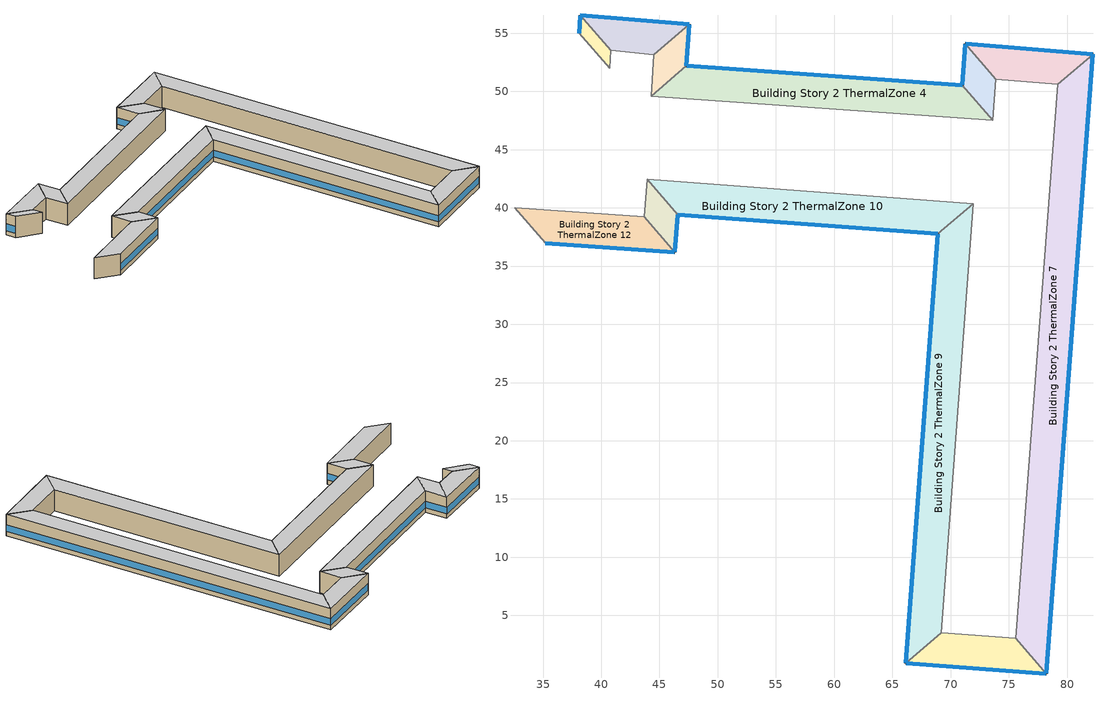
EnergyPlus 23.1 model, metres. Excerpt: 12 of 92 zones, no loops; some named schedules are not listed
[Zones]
Building Story 2 ThermalZone 1
 floor adiabatic (Typical Interior Floor): 38.1,54.97 38.18,56.53 40.81,53.51 40.75,51.97 z3.6
 wall outside (Typical Insulated Steel Framed Exterior Wall R-20.41): 38.18,56.53 38.1,54.97 z3.6:7.2
 wall adiabatic (Typical Interior Wall): 38.1,54.97 40.75,51.97 40.81,53.51 38.18,56.53 z3.6:7.2
 window (U 0.48 SHGC 0.40 Dbl Ref-D Clr 6mm/13mm): 38.18,56.5 38.1,55 z4.36:5.48
 ceiling adiabatic (Typical Interior Ceiling): 40.75,51.97 40.81,53.51 38.18,56.53 38.1,54.97 z7.2
Building Story 2 ThermalZone 10
 floor adiabatic (Typical Interior Floor): 68.92,37.76 46.56,39.43 43.95,42.46 71.95,40.37 z3.6
 wall outside (Typical Insulated Steel Framed Exterior Wall R-20.41): 46.56,39.43 68.92,37.76 z3.6:7.2
 wall adiabatic (Typical Interior Wall): 68.92,37.76 71.95,40.37 43.95,42.46 46.56,39.43 z3.6:7.2
 window (U 0.48 SHGC 0.40 Dbl Ref-D Clr 6mm/13mm): 46.58,39.42 68.89,37.76 z4.36:5.44
 ceiling adiabatic (Typical Interior Ceiling): 71.95,40.37 43.95,42.46 46.56,39.43 68.92,37.76 z7.2
Building Story 2 ThermalZone 11
 floor adiabatic (Typical Interior Floor): 46.56,39.43 46.31,36.21 43.69,39.23 43.95,42.46 z3.6
 wall outside (Typical Insulated Steel Framed Exterior Wall R-20.41): 46.31,36.21 46.56,39.43 z3.6:7.2
 wall adiabatic (Typical Interior Wall): 46.56,39.43 43.95,42.46 43.69,39.23 46.31,36.21 z3.6:7.2
 window (U 0.48 SHGC 0.40 Dbl Ref-D Clr 6mm/13mm): 46.31,36.23 46.56,39.4 z4.36:5.46
 ceiling adiabatic (Typical Interior Ceiling): 43.95,42.46 43.69,39.23 46.31,36.21 46.56,39.43 z7.2
Building Story 2 ThermalZone 12
 floor adiabatic (Typical Interior Floor): 46.31,36.21 35.17,36.98 32.55,40 43.69,39.23 z3.6
 wall outside (Typical Insulated Steel Framed Exterior Wall R-20.41): 35.17,36.98 46.31,36.21 z3.6:7.2
 wall adiabatic (Typical Interior Wall): 46.31,36.21 43.69,39.23 32.55,40 35.17,36.98 z3.6:7.2
 window (U 0.48 SHGC 0.40 Dbl Ref-D Clr 6mm/13mm): 35.2,36.98 46.28,36.21 z4.36:5.45
 ceiling adiabatic (Typical Interior Ceiling): 43.69,39.23 32.55,40 35.17,36.98 46.31,36.21 z7.2
Building Story 2 ThermalZone 2
 floor adiabatic (Typical Interior Floor): 38.18,56.53 47.56,55.75 44.53,53.15 40.81,53.51 z3.6
 wall outside (Typical Insulated Steel Framed Exterior Wall R-20.41): 47.56,55.75 38.18,56.53 z3.6:7.2
 wall adiabatic (Typical Interior Wall): 38.18,56.53 40.81,53.51 44.53,53.15 47.56,55.75 z3.6:7.2
 window (U 0.48 SHGC 0.40 Dbl Ref-D Clr 6mm/13mm): 47.54,55.75 38.21,56.53 z4.36:5.45
 ceiling adiabatic (Typical Interior Ceiling): 40.81,53.51 44.53,53.15 47.56,55.75 38.18,56.53 z7.2
Building Story 2 ThermalZone 3
 floor adiabatic (Typical Interior Floor): 47.56,55.75 47.31,52.2 44.29,49.58 44.53,53.15 z3.6
 wall outside (Typical Insulated Steel Framed Exterior Wall R-20.41): 47.31,52.2 47.56,55.75 z3.6:7.2
 wall adiabatic (Typical Interior Wall): 47.56,55.75 44.53,53.15 44.29,49.58 47.31,52.2 z3.6:7.2
 window (U 0.48 SHGC 0.40 Dbl Ref-D Clr 6mm/13mm): 47.31,52.22 47.56,55.73 z4.36:5.46
 ceiling adiabatic (Typical Interior Ceiling): 44.53,53.15 44.29,49.58 47.31,52.2 47.56,55.75 z7.2
Building Story 2 ThermalZone 4
 floor adiabatic (Typical Interior Floor): 47.31,52.2 71.01,50.53 73.63,47.51 44.29,49.58 z3.6
 wall outside (Typical Insulated Steel Framed Exterior Wall R-20.41): 71.01,50.53 47.31,52.2 z3.6:7.2
 wall adiabatic (Typical Interior Wall): 47.31,52.2 44.29,49.58 73.63,47.51 71.01,50.53 z3.6:7.2
 window (U 0.48 SHGC 0.40 Dbl Ref-D Clr 6mm/13mm): 70.98,50.53 47.34,52.2 z4.36:5.44
 ceiling adiabatic (Typical Interior Ceiling): 44.29,49.58 73.63,47.51 71.01,50.53 47.31,52.2 z7.2
Building Story 2 ThermalZone 5
 floor adiabatic (Typical Interior Floor): 71.01,50.53 71.26,54.09 73.87,51.05 73.63,47.51 z3.6
 wall outside (Typical Insulated Steel Framed Exterior Wall R-20.41): 71.26,54.09 71.01,50.53 z3.6:7.2
 wall adiabatic (Typical Interior Wall): 71.01,50.53 73.63,47.51 73.87,51.05 71.26,54.09 z3.6:7.2
 window (U 0.48 SHGC 0.40 Dbl Ref-D Clr 6mm/13mm): 71.26,54.06 71.01,50.56 z4.36:5.46
 ceiling adiabatic (Typical Interior Ceiling): 73.63,47.51 73.87,51.05 71.26,54.09 71.01,50.53 z7.2
Building Story 2 ThermalZone 6
 floor adiabatic (Typical Interior Floor): 71.26,54.09 82.23,53.2 79.19,50.6 73.87,51.05 z3.6
 wall outside (Typical Insulated Steel Framed Exterior Wall R-20.41): 82.23,53.2 71.26,54.09 z3.6:7.2
 wall adiabatic (Typical Interior Wall): 71.26,54.09 73.87,51.05 79.19,50.6 82.23,53.2 z3.6:7.2
 window (U 0.48 SHGC 0.40 Dbl Ref-D Clr 6mm/13mm): 82.2,53.2 71.29,54.08 z4.36:5.45
 ceiling adiabatic (Typical Interior Ceiling): 73.87,51.05 79.19,50.6 82.23,53.2 71.26,54.09 z7.2
Building Story 2 ThermalZone 7
 floor adiabatic (Typical Interior Floor): 82.23,53.2 78.21,0 75.6,3.03 79.19,50.6 z3.6
 wall outside (Typical Insulated Steel Framed Exterior Wall R-20.41): 78.21,0 82.23,53.2 z3.6:7.2
 wall adiabatic (Typical Interior Wall): 82.23,53.2 79.19,50.6 75.6,3.03 78.21,0 z3.6:7.2
 window (U 0.48 SHGC 0.40 Dbl Ref-D Clr 6mm/13mm): 78.21,0.03 82.23,53.17 z4.36:5.44
 ceiling adiabatic (Typical Interior Ceiling): 79.19,50.6 75.6,3.03 78.21,0 82.23,53.2 z7.2
Building Story 2 ThermalZone 8
 floor adiabatic (Typical Interior Floor): 78.21,0 66.15,0.89 69.18,3.5 75.6,3.03 z3.6
 wall outside (Typical Insulated Steel Framed Exterior Wall R-20.41): 66.15,0.89 78.21,0 z3.6:7.2
 wall adiabatic (Typical Interior Wall): 78.21,0 75.6,3.03 69.18,3.5 66.15,0.89 z3.6:7.2
 window (U 0.48 SHGC 0.40 Dbl Ref-D Clr 6mm/13mm): 66.18,0.89 78.19,0 z4.36:5.45
 ceiling adiabatic (Typical Interior Ceiling): 75.6,3.03 69.18,3.5 66.15,0.89 78.21,0 z7.2
Building Story 2 ThermalZone 9
 floor adiabatic (Typical Interior Floor): 66.15,0.89 68.92,37.76 71.95,40.37 69.18,3.5 z3.6
 wall outside (Typical Insulated Steel Framed Exterior Wall R-20.41): 68.92,37.76 66.15,0.89 z3.6:7.2
 wall adiabatic (Typical Interior Wall): 66.15,0.89 69.18,3.5 71.95,40.37 68.92,37.76 z3.6:7.2
 window (U 0.48 SHGC 0.40 Dbl Ref-D Clr 6mm/13mm): 68.91,37.74 66.15,0.91 z4.36:5.44
 ceiling adiabatic (Typical Interior Ceiling): 69.18,3.5 71.95,40.37 68.92,37.76 66.15,0.89 z7.2
[Building]
bld_15: Terrain=City
[Site:Location]
Laramie General Brees Field_WY_USA: Latitude {deg}=41.3115; Longitude {deg}=-105.582; Time Zone {hr}=-7; Elevation {m}=2215
[Site:GroundTemperature:FCfactorMethod]
8.6, 2.8, -4.1, -8.8, -2.2, 0.3, 6.7, 10.1, 16.5, 20.6, 19.2, 14.7
[Site:WaterMainsTemperature]
Calculation Method=Correlation; Annual Average Outdoor Air Temperature {C}=8.96667; Maximum Difference In Monthly Average Outdoor Air Temperatures {deltaC}=26.2
[SizingPeriod:DesignDay] Day of Month=21; Dry-Bulb Temperature Range Modifier Type=DefaultMultipliers; Humidity Condition Type=Wetbulb; Barometric Pressure {Pa}=98769; Rain Indicator=No; Snow Indicator=No; Daylight Saving Time Indicator=No; Begin Environment Reset Mode=FullResetAtBeginEnvironment
Name | Month | Day Type | Maximum Dry-Bulb Temperature {C} | Daily Dry-Bulb Temperature Range {deltaC} | Wetbulb or DewPoint at Maximum Dry-Bulb {C} | Wind Speed {m/s} | Wind Direction {deg} | Solar Model Indicator | ASHRAE Clear Sky Optical Depth for Beam Irradiance (taub) | ASHRAE Clear Sky Optical Depth for Diffuse Irradiance (taud) | Sky Clearness
Buffalo Niagara Intl Ap Ann Clg .4% Condns DB=>MWB 1 | 7 | SummerDesignDay | 30.3 | 9.3 | 21.8 | 5.7 | 240 | ASHRAETau | 0.462 | 2.001
Buffalo Niagara Intl Ap Ann Clg .4% Condns WB=>MDB 1 | 7 | SummerDesignDay | 27.8 | 9.3 | 23.8 | 5.7 | 240 | ASHRAETau | 0.462 | 2.001
Buffalo Niagara Intl Ap Ann Htg 99.6% Condns DB 1 | 1 | WinterDesignDay | -16.3 | 0 | -16.3 | 5.1 | 270 | ASHRAEClearSky |  |  | 0
[Material] Thermal Absorptance=0.9; Solar Absorptance=0.7
Name | Roughness | Thickness {m} | Conductivity {W/m-K} | Density {kg/m3} | Specific Heat {J/kg-K} | Visible Absorptance
100mm Normalweight concrete floor | MediumRough | 0.1016 | 2.31045 | 2322 | 832.557 | 0.7
25mm Stucco | Smooth | 0.0254 | 0.72 | 1856 | 840 | 0.7
5/8 in. Gypsum Board | MediumSmooth | 0.0159 | 0.16 | 800 | 1090 | 0.7
G01 13mm gypsum board | Smooth | 0.0127 | 0.160031 | 800.001 | 1090.73 | 0.5
Std Wood 6inch 1; Std Wood 6inch 2 | MediumSmooth | 0.15 | 0.12 | 540 | 1210 | 0.7
[Material:NoMass] Roughness=Smooth; Thermal Absorptance=0.9; Solar Absorptance=0.7
Name | Thermal Resistance {m2-K/W} | Visible Absorptance
CP02 CARPET PAD | 0.21648 | 0.8
Typical Insulation R-18.23 | 3.21036 | 0.7
[WindowMaterial:Gas]
AIR 13MM: Gas Type=Air; Thickness {m}=0.0127
[WindowMaterial:Glazing] Optical Data Type=SpectralAverage; Thickness {m}=0.006; Infrared Transmittance at Normal Incidence=0; Front Side Infrared Hemispherical Emissivity=0.84; Conductivity {W/m-K}=0.9; Dirt Correction Factor for Solar and Visible Transmittance=1; Solar Diffusing=No
Name | Solar Transmittance at Normal Incidence | Front Side Solar Reflectance at Normal Incidence | Back Side Solar Reflectance at Normal Incidence | Visible Transmittance at Normal Incidence | Front Side Visible Reflectance at Normal Incidence | Back Side Visible Reflectance at Normal Incidence | Back Side Infrared Hemispherical Emissivity
CLEAR 6MM | 0.775 | 0.071 | 0.071 | 0.881 | 0.08 | 0.08 | 0.84
REF D CLEAR 6MM | 0.429 | 0.308 | 0.379 | 0.334 | 0.453 | 0.505 | 0.82
[Construction]
InteriorFurnishings 1: Std Wood 6inch 1
InteriorFurnishings 2: Std Wood 6inch 2
Typical Insulated Steel Framed Exterior Wall R-20.41: 25mm Stucco, 5/8 in. Gypsum Board, Typical Insulation R-18.23, 5/8 in. Gypsum Board
Typical Interior Ceiling: CP02 CARPET PAD, 100mm Normalweight concrete floor
Typical Interior Floor: 100mm Normalweight concrete floor, CP02 CARPET PAD
Typical Interior Wall: G01 13mm gypsum board, G01 13mm gypsum board
U 0.48 SHGC 0.40 Dbl Ref-D Clr 6mm/13mm: REF D CLEAR 6MM, AIR 13MM, CLEAR 6MM
[Zone] Multiplier=1; Part of Total Floor Area=Yes
Building Story 2 ThermalZone 1; Building Story 2 ThermalZone 10; Building Story 2 ThermalZone 11; Building Story 2 ThermalZone 12; Building Story 2 ThermalZone 2; Building Story 2 ThermalZone 3; Building Story 2 ThermalZone 4; Building Story 2 ThermalZone 5; Building Story 2 ThermalZone 6; Building Story 2 ThermalZone 7; Building Story 2 ThermalZone 8; Building Story 2 ThermalZone 9
[Space] Space Type=Story Mid Blended Space Type
Name | Zone
Building Story 2 Space 1 | Building Story 2 ThermalZone 1
Building Story 2 Space 10 | Building Story 2 ThermalZone 10
Building Story 2 Space 11 | Building Story 2 ThermalZone 11
Building Story 2 Space 12 | Building Story 2 ThermalZone 12
Building Story 2 Space 2 | Building Story 2 ThermalZone 2
Building Story 2 Space 3 | Building Story 2 ThermalZone 3
Building Story 2 Space 4 | Building Story 2 ThermalZone 4
Building Story 2 Space 5 | Building Story 2 ThermalZone 5
Building Story 2 Space 6 | Building Story 2 ThermalZone 6
Building Story 2 Space 7 | Building Story 2 ThermalZone 7
Building Story 2 Space 8 | Building Story 2 ThermalZone 8
Building Story 2 Space 9 | Building Story 2 ThermalZone 9
[SpaceList]
Story Mid Blended Space Type: Building Story 2 Space, Building Story 2 Space 13, Building Story 2 Space 4, Building Story 2 Space 16, Building Story 2 Space 20, Building Story 2 Space 22, Building Story 2 Space 3, Building Story 2 Space 11, Building Story 2 Space 10, Building Story 2 Space 8, Building Story 2 Space 1, Building Story 2 Space 2, Building Story 2 Space 5, Building Story 2 Space 6, Building Story 2 Space 7, Building Story 2 Space 9, Building Story 2 Space 21, Building Story 2 Space 12, Building Story 2 Space 14, Building Story 2 Space 15, Building Story 2 Space 17, Building Story 2 Space 18, Building Story 2 Space 19
[InternalMass]
Name | Construction | Zone or ZoneList | Space or SpaceList | Surface Area {m2}
Building Story 2 Space 4 SecondarySchool Classroom A  - Story Mid Mass; Building Story 2 Space 4 SecondarySchool Classroom C  - Story Mid Mass | InteriorFurnishings 1 | Building Story 2 ThermalZone 4 | Building Story 2 Space 4 | 32.0652
Building Story 2 Space 3 SecondarySchool Classroom A  - Story Mid Mass; Building Story 2 Space 3 SecondarySchool Classroom C  - Story Mid Mass | InteriorFurnishings 1 | Building Story 2 ThermalZone 3 | Building Story 2 Space 3 | 4.33123
Building Story 2 Space 11 SecondarySchool Classroom A  - Story Mid Mass; Building Story 2 Space 11 SecondarySchool Classroom C  - Story Mid Mass | InteriorFurnishings 1 | Building Story 2 ThermalZone 11 | Building Story 2 Space 11 | 3.9158
Building Story 2 Space 10 SecondarySchool Classroom A  - Story Mid Mass; Building Story 2 Space 10 SecondarySchool Classroom C  - Story Mid Mass | InteriorFurnishings 1 | Building Story 2 ThermalZone 10 | Building Story 2 Space 10 | 30.474
Building Story 2 Space 8 SecondarySchool Classroom A  - Story Mid Mass; Building Story 2 Space 8 SecondarySchool Classroom C  - Story Mid Mass | InteriorFurnishings 1 | Building Story 2 ThermalZone 8 | Building Story 2 Space 8 | 11.1743
Building Story 2 Space 1 SecondarySchool Classroom A  - Story Mid Mass; Building Story 2 Space 1 SecondarySchool Classroom C  - Story Mid Mass | InteriorFurnishings 1 | Building Story 2 ThermalZone 1 | Building Story 2 Space 1 | 1.83754
Building Story 2 Space 2 SecondarySchool Classroom A  - Story Mid Mass; Building Story 2 Space 2 SecondarySchool Classroom C  - Story Mid Mass | InteriorFurnishings 1 | Building Story 2 ThermalZone 2 | Building Story 2 Space 2 | 7.89117
Building Story 2 Space 5 SecondarySchool Classroom A  - Story Mid Mass; Building Story 2 Space 5 SecondarySchool Classroom C  - Story Mid Mass | InteriorFurnishings 1 | Building Story 2 ThermalZone 5 | Building Story 2 Space 5 | 4.26852
Building Story 2 Space 6 SecondarySchool Classroom A  - Story Mid Mass; Building Story 2 Space 6 SecondarySchool Classroom C  - Story Mid Mass | InteriorFurnishings 1 | Building Story 2 ThermalZone 6 | Building Story 2 Space 6 | 9.84668
Building Story 2 Space 7 SecondarySchool Classroom A  - Story Mid Mass; Building Story 2 Space 7 SecondarySchool Classroom C  - Story Mid Mass | InteriorFurnishings 1 | Building Story 2 ThermalZone 7 | Building Story 2 Space 7 | 61.0531
Building Story 2 Space 9 SecondarySchool Classroom A  - Story Mid Mass; Building Story 2 Space 9 SecondarySchool Classroom C  - Story Mid Mass | InteriorFurnishings 1 | Building Story 2 ThermalZone 9 | Building Story 2 Space 9 | 44.5779
Building Story 2 Space 12 SecondarySchool Classroom A  - Story Mid Mass; Building Story 2 Space 12 SecondarySchool Classroom C  - Story Mid Mass | InteriorFurnishings 1 | Building Story 2 ThermalZone 12 | Building Story 2 Space 12 | 13.5104
Building Story 2 Space 4 SecondarySchool Classroom A end_a - Story Mid Mass; Building Story 2 Space 4 SecondarySchool Classroom C end_a - Story Mid Mass | InteriorFurnishings 1 | Building Story 2 ThermalZone 4 | Building Story 2 Space 4 | 3.31738
Building Story 2 Space 3 SecondarySchool Classroom A end_a - Story Mid Mass; Building Story 2 Space 3 SecondarySchool Classroom C end_a - Story Mid Mass | InteriorFurnishings 1 | Building Story 2 ThermalZone 3 | Building Story 2 Space 3 | 0.448097
Building Story 2 Space 11 SecondarySchool Classroom A end_a - Story Mid Mass; Building Story 2 Space 11 SecondarySchool Classroom C end_a - Story Mid Mass | InteriorFurnishings 1 | Building Story 2 ThermalZone 11 | Building Story 2 Space 11 | 0.405118
Building Story 2 Space 10 SecondarySchool Classroom A end_a - Story Mid Mass; Building Story 2 Space 10 SecondarySchool Classroom C end_a - Story Mid Mass | InteriorFurnishings 1 | Building Story 2 ThermalZone 10 | Building Story 2 Space 10 | 3.15275
Building Story 2 Space 8 SecondarySchool Classroom A end_a - Story Mid Mass; Building Story 2 Space 8 SecondarySchool Classroom C end_a - Story Mid Mass | InteriorFurnishings 1 | Building Story 2 ThermalZone 8 | Building Story 2 Space 8 | 1.15606
Building Story 2 Space 1 SecondarySchool Classroom A end_a - Story Mid Mass; Building Story 2 Space 1 SecondarySchool Classroom C end_a - Story Mid Mass | InteriorFurnishings 1 | Building Story 2 ThermalZone 1 | Building Story 2 Space 1 | 0.190107
Building Story 2 Space 2 SecondarySchool Classroom A end_a - Story Mid Mass; Building Story 2 Space 2 SecondarySchool Classroom C end_a - Story Mid Mass | InteriorFurnishings 1 | Building Story 2 ThermalZone 2 | Building Story 2 Space 2 | 0.816398
Building Story 2 Space 5 SecondarySchool Classroom A end_a - Story Mid Mass; Building Story 2 Space 5 SecondarySchool Classroom C end_a - Story Mid Mass | InteriorFurnishings 1 | Building Story 2 ThermalZone 5 | Building Story 2 Space 5 | 0.44161
Building Story 2 Space 6 SecondarySchool Classroom A end_a - Story Mid Mass; Building Story 2 Space 6 SecondarySchool Classroom C end_a - Story Mid Mass | InteriorFurnishings 1 | Building Story 2 ThermalZone 6 | Building Story 2 Space 6 | 1.01871
Building Story 2 Space 7 SecondarySchool Classroom A end_a - Story Mid Mass; Building Story 2 Space 7 SecondarySchool Classroom C end_a - Story Mid Mass | InteriorFurnishings 1 | Building Story 2 ThermalZone 7 | Building Story 2 Space 7 | 6.31638
Building Story 2 Space 9 SecondarySchool Classroom A end_a - Story Mid Mass; Building Story 2 Space 9 SecondarySchool Classroom C end_a - Story Mid Mass | InteriorFurnishings 1 | Building Story 2 ThermalZone 9 | Building Story 2 Space 9 | 4.61191
Building Story 2 Space 12 SecondarySchool Classroom A end_a - Story Mid Mass; Building Story 2 Space 12 SecondarySchool Classroom C end_a - Story Mid Mass | InteriorFurnishings 1 | Building Story 2 ThermalZone 12 | Building Story 2 Space 12 | 1.39774
Building Story 2 Space 4 SecondarySchool Corridor B  - Story Mid Mass | InteriorFurnishings 1 | Building Story 2 ThermalZone 4 | Building Story 2 Space 4 | 45.2139
Building Story 2 Space 3 SecondarySchool Corridor B  - Story Mid Mass | InteriorFurnishings 1 | Building Story 2 ThermalZone 3 | Building Story 2 Space 3 | 6.10731
Building Story 2 Space 11 SecondarySchool Corridor B  - Story Mid Mass | InteriorFurnishings 1 | Building Story 2 ThermalZone 11 | Building Story 2 Space 11 | 5.52153
Building Story 2 Space 10 SecondarySchool Corridor B  - Story Mid Mass | InteriorFurnishings 1 | Building Story 2 ThermalZone 10 | Building Story 2 Space 10 | 42.9702
Building Story 2 Space 8 SecondarySchool Corridor B  - Story Mid Mass | InteriorFurnishings 1 | Building Story 2 ThermalZone 8 | Building Story 2 Space 8 | 15.7564
Building Story 2 Space 1 SecondarySchool Corridor B  - Story Mid Mass | InteriorFurnishings 1 | Building Story 2 ThermalZone 1 | Building Story 2 Space 1 | 2.59105
Building Story 2 Space 2 SecondarySchool Corridor B  - Story Mid Mass | InteriorFurnishings 1 | Building Story 2 ThermalZone 2 | Building Story 2 Space 2 | 11.127
Building Story 2 Space 5 SecondarySchool Corridor B  - Story Mid Mass | InteriorFurnishings 1 | Building Story 2 ThermalZone 5 | Building Story 2 Space 5 | 6.01888
Building Story 2 Space 6 SecondarySchool Corridor B  - Story Mid Mass | InteriorFurnishings 1 | Building Story 2 ThermalZone 6 | Building Story 2 Space 6 | 13.8844
Building Story 2 Space 7 SecondarySchool Corridor B  - Story Mid Mass | InteriorFurnishings 1 | Building Story 2 ThermalZone 7 | Building Story 2 Space 7 | 86.0887
Building Story 2 Space 9 SecondarySchool Corridor B  - Story Mid Mass | InteriorFurnishings 1 | Building Story 2 ThermalZone 9 | Building Story 2 Space 9 | 62.8576
Building Story 2 Space 12 SecondarySchool Corridor B  - Story Mid Mass | InteriorFurnishings 1 | Building Story 2 ThermalZone 12 | Building Story 2 Space 12 | 19.0505
Building Story 2 Space 4 SecondarySchool Corridor B end_a - Story Mid Mass | InteriorFurnishings 1 | Building Story 2 ThermalZone 4 | Building Story 2 Space 4 | 4.67771
Building Story 2 Space 3 SecondarySchool Corridor B end_a - Story Mid Mass | InteriorFurnishings 1 | Building Story 2 ThermalZone 3 | Building Story 2 Space 3 | 0.631845
Building Story 2 Space 11 SecondarySchool Corridor B end_a - Story Mid Mass | InteriorFurnishings 1 | Building Story 2 ThermalZone 11 | Building Story 2 Space 11 | 0.571242
Building Story 2 Space 10 SecondarySchool Corridor B end_a - Story Mid Mass | InteriorFurnishings 1 | Building Story 2 ThermalZone 10 | Building Story 2 Space 10 | 4.44558
Building Story 2 Space 8 SecondarySchool Corridor B end_a - Story Mid Mass | InteriorFurnishings 1 | Building Story 2 ThermalZone 8 | Building Story 2 Space 8 | 1.63012
Building Story 2 Space 1 SecondarySchool Corridor B end_a - Story Mid Mass | InteriorFurnishings 1 | Building Story 2 ThermalZone 1 | Building Story 2 Space 1 | 0.268063
Building Story 2 Space 2 SecondarySchool Corridor B end_a - Story Mid Mass | InteriorFurnishings 1 | Building Story 2 ThermalZone 2 | Building Story 2 Space 2 | 1.15117
Building Story 2 Space 5 SecondarySchool Corridor B end_a - Story Mid Mass | InteriorFurnishings 1 | Building Story 2 ThermalZone 5 | Building Story 2 Space 5 | 0.622697
Building Story 2 Space 6 SecondarySchool Corridor B end_a - Story Mid Mass | InteriorFurnishings 1 | Building Story 2 ThermalZone 6 | Building Story 2 Space 6 | 1.43645
Building Story 2 Space 7 SecondarySchool Corridor B end_a - Story Mid Mass | InteriorFurnishings 1 | Building Story 2 ThermalZone 7 | Building Story 2 Space 7 | 8.9065
Building Story 2 Space 9 SecondarySchool Corridor B end_a - Story Mid Mass | InteriorFurnishings 1 | Building Story 2 ThermalZone 9 | Building Story 2 Space 9 | 6.50308
Building Story 2 Space 12 SecondarySchool Corridor B end_a - Story Mid Mass | InteriorFurnishings 1 | Building Story 2 ThermalZone 12 | Building Story 2 Space 12 | 1.97091
Building Story 2 Space 4 SecondarySchool Gym A  - Story Mid Mass; Building Story 2 Space 4 SecondarySchool Gym C  - Story Mid Mass | InteriorFurnishings 1 | Building Story 2 ThermalZone 4 | Building Story 2 Space 4 | 2.07793
Building Story 2 Space 3 SecondarySchool Gym A  - Story Mid Mass; Building Story 2 Space 3 SecondarySchool Gym C  - Story Mid Mass | InteriorFurnishings 1 | Building Story 2 ThermalZone 3 | Building Story 2 Space 3 | 0.280678
Building Story 2 Space 11 SecondarySchool Gym A  - Story Mid Mass; Building Story 2 Space 11 SecondarySchool Gym C  - Story Mid Mass | InteriorFurnishings 1 | Building Story 2 ThermalZone 11 | Building Story 2 Space 11 | 0.253757
Building Story 2 Space 10 SecondarySchool Gym A  - Story Mid Mass; Building Story 2 Space 10 SecondarySchool Gym C  - Story Mid Mass | InteriorFurnishings 1 | Building Story 2 ThermalZone 10 | Building Story 2 Space 10 | 1.97481
Building Story 2 Space 8 SecondarySchool Gym A  - Story Mid Mass; Building Story 2 Space 8 SecondarySchool Gym C  - Story Mid Mass | InteriorFurnishings 1 | Building Story 2 ThermalZone 8 | Building Story 2 Space 8 | 0.724129
Building Story 2 Space 1 SecondarySchool Gym A  - Story Mid Mass; Building Story 2 Space 1 SecondarySchool Gym C  - Story Mid Mass | InteriorFurnishings 1 | Building Story 2 ThermalZone 1 | Building Story 2 Space 1 | 0.119079
Building Story 2 Space 2 SecondarySchool Gym A  - Story Mid Mass; Building Story 2 Space 2 SecondarySchool Gym C  - Story Mid Mass | InteriorFurnishings 1 | Building Story 2 ThermalZone 2 | Building Story 2 Space 2 | 0.511373
Building Story 2 Space 5 SecondarySchool Gym A  - Story Mid Mass; Building Story 2 Space 5 SecondarySchool Gym C  - Story Mid Mass | InteriorFurnishings 1 | Building Story 2 ThermalZone 5 | Building Story 2 Space 5 | 0.276614
Building Story 2 Space 6 SecondarySchool Gym A  - Story Mid Mass; Building Story 2 Space 6 SecondarySchool Gym C  - Story Mid Mass | InteriorFurnishings 1 | Building Story 2 ThermalZone 6 | Building Story 2 Space 6 | 0.638097
Building Story 2 Space 7 SecondarySchool Gym A  - Story Mid Mass; Building Story 2 Space 7 SecondarySchool Gym C  - Story Mid Mass | InteriorFurnishings 1 | Building Story 2 ThermalZone 7 | Building Story 2 Space 7 | 3.95644
Building Story 2 Space 9 SecondarySchool Gym A  - Story Mid Mass; Building Story 2 Space 9 SecondarySchool Gym C  - Story Mid Mass | InteriorFurnishings 1 | Building Story 2 ThermalZone 9 | Building Story 2 Space 9 | 2.88879
Building Story 2 Space 12 SecondarySchool Gym A  - Story Mid Mass; Building Story 2 Space 12 SecondarySchool Gym C  - Story Mid Mass | InteriorFurnishings 1 | Building Story 2 ThermalZone 12 | Building Story 2 Space 12 | 0.875515
Building Story 2 Space 4 SecondarySchool Gym A end_b - Story Mid Mass; Building Story 2 Space 4 SecondarySchool Gym C end_b - Story Mid Mass | InteriorFurnishings 1 | Building Story 2 ThermalZone 4 | Building Story 2 Space 4 | 1.27644
Building Story 2 Space 3 SecondarySchool Gym A end_b - Story Mid Mass; Building Story 2 Space 3 SecondarySchool Gym C end_b - Story Mid Mass | InteriorFurnishings 1 | Building Story 2 ThermalZone 3 | Building Story 2 Space 3 | 0.172417
Building Story 2 Space 11 SecondarySchool Gym A end_b - Story Mid Mass; Building Story 2 Space 11 SecondarySchool Gym C end_b - Story Mid Mass | InteriorFurnishings 1 | Building Story 2 ThermalZone 11 | Building Story 2 Space 11 | 0.155879
Building Story 2 Space 10 SecondarySchool Gym A end_b - Story Mid Mass; Building Story 2 Space 10 SecondarySchool Gym C end_b - Story Mid Mass | InteriorFurnishings 1 | Building Story 2 ThermalZone 10 | Building Story 2 Space 10 | 1.2131
Building Story 2 Space 8 SecondarySchool Gym A end_b - Story Mid Mass; Building Story 2 Space 8 SecondarySchool Gym C end_b - Story Mid Mass | InteriorFurnishings 1 | Building Story 2 ThermalZone 8 | Building Story 2 Space 8 | 0.444822
Building Story 2 Space 1 SecondarySchool Gym A end_b - Story Mid Mass; Building Story 2 Space 1 SecondarySchool Gym C end_b - Story Mid Mass | InteriorFurnishings 1 | Building Story 2 ThermalZone 1 | Building Story 2 Space 1 | 0.0731485
Building Story 2 Space 2 SecondarySchool Gym A end_b - Story Mid Mass; Building Story 2 Space 2 SecondarySchool Gym C end_b - Story Mid Mass | InteriorFurnishings 1 | Building Story 2 ThermalZone 2 | Building Story 2 Space 2 | 0.314129
Building Story 2 Space 5 SecondarySchool Gym A end_b - Story Mid Mass; Building Story 2 Space 5 SecondarySchool Gym C end_b - Story Mid Mass | InteriorFurnishings 1 | Building Story 2 ThermalZone 5 | Building Story 2 Space 5 | 0.16992
Building Story 2 Space 6 SecondarySchool Gym A end_b - Story Mid Mass; Building Story 2 Space 6 SecondarySchool Gym C end_b - Story Mid Mass | InteriorFurnishings 1 | Building Story 2 ThermalZone 6 | Building Story 2 Space 6 | 0.391974
Building Story 2 Space 7 SecondarySchool Gym A end_b - Story Mid Mass; Building Story 2 Space 7 SecondarySchool Gym C end_b - Story Mid Mass | InteriorFurnishings 1 | Building Story 2 ThermalZone 7 | Building Story 2 Space 7 | 2.43039
Building Story 2 Space 9 SecondarySchool Gym A end_b - Story Mid Mass; Building Story 2 Space 9 SecondarySchool Gym C end_b - Story Mid Mass | InteriorFurnishings 1 | Building Story 2 ThermalZone 9 | Building Story 2 Space 9 | 1.77455
Building Story 2 Space 12 SecondarySchool Gym A end_b - Story Mid Mass; Building Story 2 Space 12 SecondarySchool Gym C end_b - Story Mid Mass | InteriorFurnishings 1 | Building Story 2 ThermalZone 12 | Building Story 2 Space 12 | 0.537817
Building Story 2 Space 4 SecondarySchool Gym B  - Story Mid Mass | InteriorFurnishings 1 | Building Story 2 ThermalZone 4 | Building Story 2 Space 4 | 14.2598
Building Story 2 Space 3 SecondarySchool Gym B  - Story Mid Mass | InteriorFurnishings 1 | Building Story 2 ThermalZone 3 | Building Story 2 Space 3 | 1.92615
Building Story 2 Space 11 SecondarySchool Gym B  - Story Mid Mass | InteriorFurnishings 1 | Building Story 2 ThermalZone 11 | Building Story 2 Space 11 | 1.7414
Building Story 2 Space 10 SecondarySchool Gym B  - Story Mid Mass | InteriorFurnishings 1 | Building Story 2 ThermalZone 10 | Building Story 2 Space 10 | 13.5521
Building Story 2 Space 8 SecondarySchool Gym B  - Story Mid Mass | InteriorFurnishings 1 | Building Story 2 ThermalZone 8 | Building Story 2 Space 8 | 4.96933
Building Story 2 Space 1 SecondarySchool Gym B  - Story Mid Mass | InteriorFurnishings 1 | Building Story 2 ThermalZone 1 | Building Story 2 Space 1 | 0.817177
Building Story 2 Space 2 SecondarySchool Gym B  - Story Mid Mass | InteriorFurnishings 1 | Building Story 2 ThermalZone 2 | Building Story 2 Space 2 | 3.50929
Building Story 2 Space 5 SecondarySchool Gym B  - Story Mid Mass | InteriorFurnishings 1 | Building Story 2 ThermalZone 5 | Building Story 2 Space 5 | 1.89826
Building Story 2 Space 6 SecondarySchool Gym B  - Story Mid Mass | InteriorFurnishings 1 | Building Story 2 ThermalZone 6 | Building Story 2 Space 6 | 4.37893
Building Story 2 Space 7 SecondarySchool Gym B  - Story Mid Mass | InteriorFurnishings 1 | Building Story 2 ThermalZone 7 | Building Story 2 Space 7 | 27.151
Building Story 2 Space 9 SecondarySchool Gym B  - Story Mid Mass | InteriorFurnishings 1 | Building Story 2 ThermalZone 9 | Building Story 2 Space 9 | 19.8243
Building Story 2 Space 12 SecondarySchool Gym B  - Story Mid Mass | InteriorFurnishings 1 | Building Story 2 ThermalZone 12 | Building Story 2 Space 12 | 6.00821
Building Story 2 Space 4 SecondarySchool Gym B end_b - Story Mid Mass | InteriorFurnishings 1 | Building Story 2 ThermalZone 4 | Building Story 2 Space 4 | 8.75957
Building Story 2 Space 3 SecondarySchool Gym B end_b - Story Mid Mass | InteriorFurnishings 1 | Building Story 2 ThermalZone 3 | Building Story 2 Space 3 | 1.18321
Building Story 2 Space 11 SecondarySchool Gym B end_b - Story Mid Mass | InteriorFurnishings 1 | Building Story 2 ThermalZone 11 | Building Story 2 Space 11 | 1.06972
Building Story 2 Space 10 SecondarySchool Gym B end_b - Story Mid Mass | InteriorFurnishings 1 | Building Story 2 ThermalZone 10 | Building Story 2 Space 10 | 8.32489
Building Story 2 Space 8 SecondarySchool Gym B end_b - Story Mid Mass | InteriorFurnishings 1 | Building Story 2 ThermalZone 8 | Building Story 2 Space 8 | 3.05259
Building Story 2 Space 1 SecondarySchool Gym B end_b - Story Mid Mass | InteriorFurnishings 1 | Building Story 2 ThermalZone 1 | Building Story 2 Space 1 | 0.501981
Building Story 2 Space 2 SecondarySchool Gym B end_b - Story Mid Mass | InteriorFurnishings 1 | Building Story 2 ThermalZone 2 | Building Story 2 Space 2 | 2.15571
Building Story 2 Space 5 SecondarySchool Gym B end_b - Story Mid Mass | InteriorFurnishings 1 | Building Story 2 ThermalZone 5 | Building Story 2 Space 5 | 1.16608
Building Story 2 Space 6 SecondarySchool Gym B end_b - Story Mid Mass | InteriorFurnishings 1 | Building Story 2 ThermalZone 6 | Building Story 2 Space 6 | 2.68992
Building Story 2 Space 7 SecondarySchool Gym B end_b - Story Mid Mass | InteriorFurnishings 1 | Building Story 2 ThermalZone 7 | Building Story 2 Space 7 | 16.6785
Building Story 2 Space 9 SecondarySchool Gym B end_b - Story Mid Mass | InteriorFurnishings 1 | Building Story 2 ThermalZone 9 | Building Story 2 Space 9 | 12.1778
Building Story 2 Space 12 SecondarySchool Gym B end_b - Story Mid Mass | InteriorFurnishings 1 | Building Story 2 ThermalZone 12 | Building Story 2 Space 12 | 3.69076
Building Story 2 Space 1 Mass | InteriorFurnishings 2 | Building Story 2 ThermalZone 1 | Building Story 2 Space 1 | 8.61803
Building Story 2 Space 10 Mass | InteriorFurnishings 2 | Building Story 2 ThermalZone 10 | Building Story 2 Space 10 | 142.922
Building Story 2 Space 11 Mass | InteriorFurnishings 2 | Building Story 2 ThermalZone 11 | Building Story 2 Space 11 | 18.365
Building Story 2 Space 12 Mass | InteriorFurnishings 2 | Building Story 2 ThermalZone 12 | Building Story 2 Space 12 | 63.3632
Building Story 2 Space 2 Mass | InteriorFurnishings 2 | Building Story 2 ThermalZone 2 | Building Story 2 Space 2 | 37.0093
Building Story 2 Space 3 Mass | InteriorFurnishings 2 | Building Story 2 ThermalZone 3 | Building Story 2 Space 3 | 20.3134
Building Story 2 Space 4 Mass | InteriorFurnishings 2 | Building Story 2 ThermalZone 4 | Building Story 2 Space 4 | 150.385
Building Story 2 Space 5 Mass | InteriorFurnishings 2 | Building Story 2 ThermalZone 5 | Building Story 2 Space 5 | 20.0193
Building Story 2 Space 6 Mass | InteriorFurnishings 2 | Building Story 2 ThermalZone 6 | Building Story 2 Space 6 | 46.1807
Building Story 2 Space 7 Mass | InteriorFurnishings 2 | Building Story 2 ThermalZone 7 | Building Story 2 Space 7 | 286.337
Building Story 2 Space 8 Mass | InteriorFurnishings 2 | Building Story 2 ThermalZone 8 | Building Story 2 Space 8 | 52.407
Building Story 2 Space 9 Mass | InteriorFurnishings 2 | Building Story 2 ThermalZone 9 | Building Story 2 Space 9 | 209.069
[Lights] Zone or ZoneList or Space or SpaceList=Story Mid Blended Space Type; Design Level Calculation Method=Watts/Area; Return Air Fraction=0; Fraction Radiant=0.37; Fraction Visible=0.2; Fraction Replaceable=1
Name | Schedule | Watts per Zone Floor Area {W/m2}
SecondarySchool Classroom Lights 1 | SchoolSecondary BLDG_LIGHT_CLASSROOM_SCH_2013 | 6.28069
SecondarySchool Corridor Lights 1 | SchoolSecondary BLDG_LIGHT_CORRIDOR_SCH_2013 | 2.35688
SecondarySchool Gym Lights 2 | SchoolSecondary BLDG_LIGHT_GYM_SCH_2013 | 1.53202
[People] Zone or ZoneList or Space or SpaceList=Story Mid Blended Space Type; Number of People Calculation Method=People/Area; Fraction Radiant=0.3; Activity Level Schedule=SchoolSecondary ACTIVITY_SCH; Enable ASHRAE 55 Comfort Warnings=Yes; Mean Radiant Temperature Calculation Type=ZoneAveraged; Work Efficiency Schedule=Work Efficiency Schedule; Clothing Insulation Schedule=Clothing Schedule; Air Velocity Schedule=Air Velocity Schedule; Thermal Comfort Model 1 Type=Fanger
Name | Number of People Schedule | People per Floor Area {person/m2}
SecondarySchool Classroom People 1 | SchoolSecondary BLDG_OCC_SCH | 0.177277
SecondarySchool Gym People 2 | SchoolSecondary BLDG_OCC_SCH_Gym | 0.0638343
[ElectricEquipment] Zone or ZoneList or Space or SpaceList=Story Mid Blended Space Type; Schedule=SchoolSecondary BLDG_EQUIP_SCH_2013; Design Level Calculation Method=Watts/Area; Fraction Latent=0; Fraction Radiant=0.5; Fraction Lost=0
Name | Watts per Zone Floor Area {W/m2}
SecondarySchool Classroom Elec Equip 1 | 4.70545
SecondarySchool Corridor Elec Equip 1 | 1.32128
SecondarySchool Gym Elec Equip 2 | 0.978793
[ZoneInfiltration:DesignFlowRate] Zone or ZoneList or Space or SpaceList=Story Mid Blended Space Type; Schedule=Always On Discrete; Design Flow Rate Calculation Method=Flow/ExteriorArea; Constant Term Coefficient=0; Temperature Term Coefficient=0; Velocity Term Coefficient=0.224; Velocity Squared Term Coefficient=0
Name | Flow Rate per Exterior Surface Area {m3/s-m2}
SecondarySchool Classroom A  - Story Mid Infiltration; SecondarySchool Classroom C  - Story Mid Infiltration | 0.00012424
SecondarySchool Classroom A end_a - Story Mid Infiltration; SecondarySchool Classroom C end_a - Story Mid Infiltration | 4.6259e-05
SecondarySchool Corridor B end_a - Story Mid Infiltration | 4.71038e-05
SecondarySchool Gym A  - Story Mid Infiltration; SecondarySchool Gym C  - Story Mid Infiltration | 2.09244e-05
SecondarySchool Gym A end_b - Story Mid Infiltration; SecondarySchool Gym C end_b - Story Mid Infiltration | 2.57071e-05
SecondarySchool Gym B end_b - Story Mid Infiltration | 8.82075e-05
[Daylighting:Controls] Lighting Control Type=Stepped; Minimum Input Power Fraction for Continuous or ContinuousOff Dimming Control=0.3; Minimum Light Output Fraction for Continuous or ContinuousOff Dimming Control=0.2; Number of Stepped Control Steps=3; Probability Lighting will be Reset When Needed in Manual Stepped Control=1; Glare Calculation Azimuth Angle of View Direction Clockwise from Zone y-Axis {deg}=-0; Maximum Allowable Discomfort Glare Index=22; Illuminance Setpoint at Reference Point 1 {lux}=215
Name | Zone or Space | Glare Calculation Daylighting Reference Point | Daylighting Reference Point 1 | Fraction of Lights Controlled by Reference Point 1 | Daylighting Reference Point 2 | Fraction of Lights Controlled by Reference Point 2 | Illuminance Setpoint at Reference Point 2 {lux}
Building Story 2 ThermalZone 10 DaylightingControls | Building Story 2 ThermalZone 10 | Building Story 2 Space 10 Daylt Sensor 1 | Building Story 2 Space 10 Daylt Sensor 1 | 0.614 | Building Story 2 Space 10 Daylt Sensor 2 | 0.334 | 215
Building Story 2 ThermalZone 12 DaylightingControls | Building Story 2 ThermalZone 12 | Building Story 2 Space 12 Daylt Sensor 1 | Building Story 2 Space 12 Daylt Sensor 1 | 0.637 | Building Story 2 Space 12 Daylt Sensor 2 | 0.304 | 215
Building Story 2 ThermalZone 4 DaylightingControls | Building Story 2 ThermalZone 4 | Building Story 2 Space 4 Daylt Sensor 1 | Building Story 2 Space 4 Daylt Sensor 1 | 0.616 | Building Story 2 Space 4 Daylt Sensor 2 | 0.334 | 215
Building Story 2 ThermalZone 6 DaylightingControls | Building Story 2 ThermalZone 6 | Building Story 2 Space 6 Daylt Sensor 1 | Building Story 2 Space 6 Daylt Sensor 1 | 0.732
Building Story 2 ThermalZone 7 DaylightingControls | Building Story 2 ThermalZone 7 | Building Story 2 Space 7 Daylt Sensor 1 | Building Story 2 Space 7 Daylt Sensor 1 | 0.663 | Building Story 2 Space 7 Daylt Sensor 2 | 0.336 | 215
Building Story 2 ThermalZone 8 DaylightingControls | Building Story 2 ThermalZone 8 | Building Story 2 Space 8 Daylt Sensor 1 | Building Story 2 Space 8 Daylt Sensor 1 | 0.722
Building Story 2 ThermalZone 9 DaylightingControls | Building Story 2 ThermalZone 9 | Building Story 2 Space 9 Daylt Sensor 1 | Building Story 2 Space 9 Daylt Sensor 1 | 0.648 | Building Story 2 Space 9 Daylt Sensor 2 | 0.334 | 215
[Exterior:Lights] Control Option=AstronomicalClock
Name | Schedule | Design Level {W}
Building Facades | Schedule Ruleset 1 | 997.03
Main Entries | Schedule Ruleset 2 | 254.482
Other Doors | Schedule Ruleset 2 | 566.222
Parking Areas and Drives | Schedule Ruleset 2 | 10127.6
[Schedule:Day:Interval]
SchoolSecondary BLDG_LIGHT_CLASSROOM_SCH_2013 Wknd Day; SchoolSecondary BLDG_LIGHT_CLASSROOM_SCH_2013 Wknd Day 1; SchoolSecondary BLDG_LIGHT_CLASSROOM_SCH_2013 Default; SchoolSecondary BLDG_LIGHT_GYM_SCH_2013 Wknd Day; SchoolSecondary BLDG_LIGHT_GYM_SCH_2013 Default; SchoolSecondary BLDG_LIGHT_CORRIDOR_SCH_2013 Wknd Day; SchoolSecondary BLDG_LIGHT_CORRIDOR_SCH_2013 Wknd Day 1; SchoolSecondary BLDG_LIGHT_CORRIDOR_SCH_2013 Default: No, 24:00, 0.1773
SchoolSecondary BLDG_LIGHT_CLASSROOM_SCH_2013 Wkdy Day; SchoolSecondary BLDG_LIGHT_CLASSROOM_SCH_2013 Wkdy Day 2: No, 07:00, 0.1773, 08:00, 0.9, 21:00, 0.598291, 24:00, 0.1773
SchoolSecondary BLDG_LIGHT_CLASSROOM_SCH_2013 Wkdy Day 1: No, 08:00, 0.1773, 20:00, 0.332384, 21:00, 0.117863, 24:00, 0.1773
SchoolSecondary BLDG_LIGHT_CLASSROOM_SCH_2013 Summer Design Day; SchoolSecondary BLDG_LIGHT_GYM_SCH_2013 Summer Design Day; SchoolSecondary BLDG_LIGHT_CORRIDOR_SCH_2013 Summer Design Day: No, 24:00, 1
SchoolSecondary BLDG_LIGHT_CLASSROOM_SCH_2013 Winter Design Day; SchoolSecondary BLDG_LIGHT_CORRIDOR_SCH_2013 Winter Design Day: No, 24:00, 0
SchoolSecondary BLDG_LIGHT_GYM_SCH_2013 Wkdy Day: No, 07:00, 0.1773, 08:00, 0.9, 21:00, 0.88182, 24:00, 0.1773
SchoolSecondary BLDG_LIGHT_CORRIDOR_SCH_2013 Wkdy Day; SchoolSecondary BLDG_LIGHT_CORRIDOR_SCH_2013 Wkdy Day 2: No, 07:00, 0.1773, 08:00, 0.9, 21:00, 0.551772, 24:00, 0.1773
SchoolSecondary BLDG_LIGHT_CORRIDOR_SCH_2013 Wkdy Day 1: No, 08:00, 0.1773, 20:00, 0.30654, 21:00, 0.108699, 24:00, 0.1773
Schedule Day 103: No, 06:00, 0, 24:00, 1
Schedule Day 104: No, 06:00, 0.7, 24:00, 1
[Schedule:Week:Daily]
SchoolSecondary BLDG_LIGHT_GYM_SCH_2013 Week Rule - Sep3-Dec31: SchoolSecondary BLDG_LIGHT_GYM_SCH_2013 Default, SchoolSecondary BLDG_LIGHT_GYM_SCH_2013 Wkdy Day 2, SchoolSecondary BLDG_LIGHT_GYM_SCH_2013 Wkdy Day 2, SchoolSecondary BLDG_LIGHT_GYM_SCH_2013 Wkdy Day 2, SchoolSecondary BLDG_LIGHT_GYM_SCH_2013 Wkdy Day 2, SchoolSecondary BLDG_LIGHT_GYM_SCH_2013 Wkdy Day 2, SchoolSecondary BLDG_LIGHT_GYM_SCH_2013 Default, SchoolSecondary BLDG_LIGHT_GYM_SCH_2013 Default, SchoolSecondary BLDG_LIGHT_GYM_SCH_2013 Summer Design Day, SchoolSecondary BLDG_LIGHT_GYM_SCH_2013 Winter Design Day, SchoolSecondary BLDG_LIGHT_GYM_SCH_2013 Default, SchoolSecondary BLDG_LIGHT_GYM_SCH_2013 Default
SchoolSecondary ACTIVITY_SCH Week Rule - Jan1-Dec31: SchoolSecondary ACTIVITY_SCH Default, SchoolSecondary ACTIVITY_SCH Default, SchoolSecondary ACTIVITY_SCH Default, SchoolSecondary ACTIVITY_SCH Default, SchoolSecondary ACTIVITY_SCH Default, SchoolSecondary ACTIVITY_SCH Default, SchoolSecondary ACTIVITY_SCH Default, SchoolSecondary ACTIVITY_SCH Default, SchoolSecondary ACTIVITY_SCH Summer Design Day, SchoolSecondary ACTIVITY_SCH Winter Design Day, SchoolSecondary ACTIVITY_SCH Default, SchoolSecondary ACTIVITY_SCH Default
Work Efficiency Schedule Week Rule - Jan1-Dec31: Work Efficiency Schedule Default, Work Efficiency Schedule Default, Work Efficiency Schedule Default, Work Efficiency Schedule Default, Work Efficiency Schedule Default, Work Efficiency Schedule Default, Work Efficiency Schedule Default, Work Efficiency Schedule Default, Work Efficiency Schedule Default, Work Efficiency Schedule Default, Work Efficiency Schedule Default, Work Efficiency Schedule Default
Clothing Schedule Week Rule - Jan1-Dec31: Clothing Schedule Default Winter Clothes, Clothing Schedule Default Winter Clothes, Clothing Schedule Default Winter Clothes, Clothing Schedule Default Winter Clothes, Clothing Schedule Default Winter Clothes, Clothing Schedule Default Winter Clothes, Clothing Schedule Default Winter Clothes, Clothing Schedule Default Winter Clothes, Clothing Schedule Default Winter Clothes, Clothing Schedule Default Winter Clothes, Clothing Schedule Default Winter Clothes, Clothing Schedule Default Winter Clothes
Air Velocity Schedule Week Rule - Jan1-Dec31: Air Velocity Schedule Default, Air Velocity Schedule Default, Air Velocity Schedule Default, Air Velocity Schedule Default, Air Velocity Schedule Default, Air Velocity Schedule Default, Air Velocity Schedule Default, Air Velocity Schedule Default, Air Velocity Schedule Default, Air Velocity Schedule Default, Air Velocity Schedule Default, Air Velocity Schedule Default
SchoolSecondary BLDG_OCC_SCH_Gym Week Rule - Jan1-Jun24: SchoolSecondary BLDG_OCC_SCH_Gym Wknd Day, SchoolSecondary BLDG_OCC_SCH_Gym Wkdy|SmrDsn Day, SchoolSecondary BLDG_OCC_SCH_Gym Wkdy|SmrDsn Day, SchoolSecondary BLDG_OCC_SCH_Gym Wkdy|SmrDsn Day, SchoolSecondary BLDG_OCC_SCH_Gym Wkdy|SmrDsn Day, SchoolSecondary BLDG_OCC_SCH_Gym Wkdy|SmrDsn Day, SchoolSecondary BLDG_OCC_SCH_Gym Wknd Day, SchoolSecondary BLDG_OCC_SCH_Gym Default, SchoolSecondary BLDG_OCC_SCH_Gym Summer Design Day, SchoolSecondary BLDG_OCC_SCH_Gym Winter Design Day, SchoolSecondary BLDG_OCC_SCH_Gym Default, SchoolSecondary BLDG_OCC_SCH_Gym Default
SchoolSecondary BLDG_OCC_SCH_Gym Week Rule - Jun25-Jul1: SchoolSecondary BLDG_OCC_SCH_Gym Wknd Day, SchoolSecondary BLDG_OCC_SCH_Gym Wkdy|SmrDsn Day, SchoolSecondary BLDG_OCC_SCH_Gym Wkdy|SmrDsn Day, SchoolSecondary BLDG_OCC_SCH_Gym Wkdy|SmrDsn Day, SchoolSecondary BLDG_OCC_SCH_Gym Wkdy|SmrDsn Day, SchoolSecondary BLDG_OCC_SCH_Gym Wkdy|SmrDsn Day, SchoolSecondary BLDG_OCC_SCH_Gym Wknd Day 1, SchoolSecondary BLDG_OCC_SCH_Gym Default, SchoolSecondary BLDG_OCC_SCH_Gym Summer Design Day, SchoolSecondary BLDG_OCC_SCH_Gym Winter Design Day, SchoolSecondary BLDG_OCC_SCH_Gym Default, SchoolSecondary BLDG_OCC_SCH_Gym Default
SchoolSecondary BLDG_OCC_SCH_Gym Week Rule - Jul2-Aug26: SchoolSecondary BLDG_OCC_SCH_Gym Wknd Day 1, SchoolSecondary BLDG_OCC_SCH_Gym Wkdy|SmrDsn Day 1, SchoolSecondary BLDG_OCC_SCH_Gym Wkdy|SmrDsn Day 1, SchoolSecondary BLDG_OCC_SCH_Gym Wkdy|SmrDsn Day 1, SchoolSecondary BLDG_OCC_SCH_Gym Wkdy|SmrDsn Day 1, SchoolSecondary BLDG_OCC_SCH_Gym Wkdy|SmrDsn Day 1, SchoolSecondary BLDG_OCC_SCH_Gym Wknd Day 1, SchoolSecondary BLDG_OCC_SCH_Gym Default, SchoolSecondary BLDG_OCC_SCH_Gym Summer Design Day, SchoolSecondary BLDG_OCC_SCH_Gym Winter Design Day, SchoolSecondary BLDG_OCC_SCH_Gym Default, SchoolSecondary BLDG_OCC_SCH_Gym Default
SchoolSecondary BLDG_OCC_SCH_Gym Week Rule - Aug27-Sep2: SchoolSecondary BLDG_OCC_SCH_Gym Wknd Day 1, SchoolSecondary BLDG_OCC_SCH_Gym Wkdy|SmrDsn Day 1, SchoolSecondary BLDG_OCC_SCH_Gym Wkdy|SmrDsn Day 1, SchoolSecondary BLDG_OCC_SCH_Gym Wkdy|SmrDsn Day 1, SchoolSecondary BLDG_OCC_SCH_Gym Wkdy|SmrDsn Day 1, SchoolSecondary BLDG_OCC_SCH_Gym Wkdy|SmrDsn Day 2, SchoolSecondary BLDG_OCC_SCH_Gym Default, SchoolSecondary BLDG_OCC_SCH_Gym Default, SchoolSecondary BLDG_OCC_SCH_Gym Summer Design Day, SchoolSecondary BLDG_OCC_SCH_Gym Winter Design Day, SchoolSecondary BLDG_OCC_SCH_Gym Default, SchoolSecondary BLDG_OCC_SCH_Gym Default
SchoolSecondary BLDG_OCC_SCH_Gym Week Rule - Sep3-Dec31: SchoolSecondary BLDG_OCC_SCH_Gym Default, SchoolSecondary BLDG_OCC_SCH_Gym Wkdy|SmrDsn Day 2, SchoolSecondary BLDG_OCC_SCH_Gym Wkdy|SmrDsn Day 2, SchoolSecondary BLDG_OCC_SCH_Gym Wkdy|SmrDsn Day 2, SchoolSecondary BLDG_OCC_SCH_Gym Wkdy|SmrDsn Day 2, SchoolSecondary BLDG_OCC_SCH_Gym Wkdy|SmrDsn Day 2, SchoolSecondary BLDG_OCC_SCH_Gym Default, SchoolSecondary BLDG_OCC_SCH_Gym Default, SchoolSecondary BLDG_OCC_SCH_Gym Summer Design Day, SchoolSecondary BLDG_OCC_SCH_Gym Winter Design Day, SchoolSecondary BLDG_OCC_SCH_Gym Default, SchoolSecondary BLDG_OCC_SCH_Gym Default
SchoolSecondary BLDG_OCC_SCH Week Rule - Jan1-Jun10: SchoolSecondary BLDG_OCC_SCH Wknd Day, SchoolSecondary BLDG_OCC_SCH Wkdy|SmrDsn Day, SchoolSecondary BLDG_OCC_SCH Wkdy|SmrDsn Day, SchoolSecondary BLDG_OCC_SCH Wkdy|SmrDsn Day, SchoolSecondary BLDG_OCC_SCH Wkdy|SmrDsn Day, SchoolSecondary BLDG_OCC_SCH Wkdy|SmrDsn Day, SchoolSecondary BLDG_OCC_SCH Wknd Day, SchoolSecondary BLDG_OCC_SCH Default, SchoolSecondary BLDG_OCC_SCH Summer Design Day, SchoolSecondary BLDG_OCC_SCH Winter Design Day, SchoolSecondary BLDG_OCC_SCH Default, SchoolSecondary BLDG_OCC_SCH Default
SchoolSecondary BLDG_OCC_SCH Week Rule - Jun11-Jun17: SchoolSecondary BLDG_OCC_SCH Wknd Day, SchoolSecondary BLDG_OCC_SCH Wkdy|SmrDsn Day, SchoolSecondary BLDG_OCC_SCH Wkdy|SmrDsn Day, SchoolSecondary BLDG_OCC_SCH Wkdy|SmrDsn Day, SchoolSecondary BLDG_OCC_SCH Wkdy|SmrDsn Day, SchoolSecondary BLDG_OCC_SCH Wkdy|SmrDsn Day 1, SchoolSecondary BLDG_OCC_SCH Wknd Day 1, SchoolSecondary BLDG_OCC_SCH Default, SchoolSecondary BLDG_OCC_SCH Summer Design Day, SchoolSecondary BLDG_OCC_SCH Winter Design Day, SchoolSecondary BLDG_OCC_SCH Default, SchoolSecondary BLDG_OCC_SCH Default
SchoolSecondary BLDG_OCC_SCH Week Rule - Jun18-Sep9: SchoolSecondary BLDG_OCC_SCH Wknd Day 1, SchoolSecondary BLDG_OCC_SCH Wkdy|SmrDsn Day 1, SchoolSecondary BLDG_OCC_SCH Wkdy|SmrDsn Day 1, SchoolSecondary BLDG_OCC_SCH Wkdy|SmrDsn Day 1, SchoolSecondary BLDG_OCC_SCH Wkdy|SmrDsn Day 1, SchoolSecondary BLDG_OCC_SCH Wkdy|SmrDsn Day 1, SchoolSecondary BLDG_OCC_SCH Wknd Day 1, SchoolSecondary BLDG_OCC_SCH Default, SchoolSecondary BLDG_OCC_SCH Summer Design Day, SchoolSecondary BLDG_OCC_SCH Winter Design Day, SchoolSecondary BLDG_OCC_SCH Default, SchoolSecondary BLDG_OCC_SCH Default
SchoolSecondary BLDG_OCC_SCH Week Rule - Sep10-Sep16: SchoolSecondary BLDG_OCC_SCH Wknd Day 1, SchoolSecondary BLDG_OCC_SCH Wkdy|SmrDsn Day 1, SchoolSecondary BLDG_OCC_SCH Wkdy|SmrDsn Day 1, SchoolSecondary BLDG_OCC_SCH Wkdy|SmrDsn Day 1, SchoolSecondary BLDG_OCC_SCH Wkdy|SmrDsn Day 1, SchoolSecondary BLDG_OCC_SCH Wkdy|SmrDsn Day 1, SchoolSecondary BLDG_OCC_SCH Default, SchoolSecondary BLDG_OCC_SCH Default, SchoolSecondary BLDG_OCC_SCH Summer Design Day, SchoolSecondary BLDG_OCC_SCH Winter Design Day, SchoolSecondary BLDG_OCC_SCH Default, SchoolSecondary BLDG_OCC_SCH Default
SchoolSecondary BLDG_OCC_SCH Week Rule - Sep17-Dec31: SchoolSecondary BLDG_OCC_SCH Default, SchoolSecondary BLDG_OCC_SCH Wkdy|SmrDsn Day 2, SchoolSecondary BLDG_OCC_SCH Wkdy|SmrDsn Day 2, SchoolSecondary BLDG_OCC_SCH Wkdy|SmrDsn Day 2, SchoolSecondary BLDG_OCC_SCH Wkdy|SmrDsn Day 2, SchoolSecondary BLDG_OCC_SCH Wkdy|SmrDsn Day 2, SchoolSecondary BLDG_OCC_SCH Default, SchoolSecondary BLDG_OCC_SCH Default, SchoolSecondary BLDG_OCC_SCH Summer Design Day, SchoolSecondary BLDG_OCC_SCH Winter Design Day, SchoolSecondary BLDG_OCC_SCH Default, SchoolSecondary BLDG_OCC_SCH Default
SchoolSecondary BLDG_EQUIP_SCH_2013 Week Rule - Jan1-Jun24: SchoolSecondary BLDG_EQUIP_SCH_2013 Default|Wknd Day, SchoolSecondary BLDG_EQUIP_SCH_2013 Wkdy Day, SchoolSecondary BLDG_EQUIP_SCH_2013 Wkdy Day, SchoolSecondary BLDG_EQUIP_SCH_2013 Wkdy Day, SchoolSecondary BLDG_EQUIP_SCH_2013 Wkdy Day, SchoolSecondary BLDG_EQUIP_SCH_2013 Wkdy Day, SchoolSecondary BLDG_EQUIP_SCH_2013 Default|Wknd Day, SchoolSecondary BLDG_EQUIP_SCH_2013 Default, SchoolSecondary BLDG_EQUIP_SCH_2013 Summer Design Day, SchoolSecondary BLDG_EQUIP_SCH_2013 Winter Design Day 2, SchoolSecondary BLDG_EQUIP_SCH_2013 Default, SchoolSecondary BLDG_EQUIP_SCH_2013 Default
SchoolSecondary BLDG_EQUIP_SCH_2013 Week Rule - Jun25-Jul1: SchoolSecondary BLDG_EQUIP_SCH_2013 Default|Wknd Day, SchoolSecondary BLDG_EQUIP_SCH_2013 Wkdy Day, SchoolSecondary BLDG_EQUIP_SCH_2013 Wkdy Day, SchoolSecondary BLDG_EQUIP_SCH_2013 Wkdy Day, SchoolSecondary BLDG_EQUIP_SCH_2013 Wkdy Day, SchoolSecondary BLDG_EQUIP_SCH_2013 Wkdy Day, SchoolSecondary BLDG_EQUIP_SCH_2013 Default|Wknd Day 1, SchoolSecondary BLDG_EQUIP_SCH_2013 Default, SchoolSecondary BLDG_EQUIP_SCH_2013 Summer Design Day, SchoolSecondary BLDG_EQUIP_SCH_2013 Winter Design Day 2, SchoolSecondary BLDG_EQUIP_SCH_2013 Default, SchoolSecondary BLDG_EQUIP_SCH_2013 Default
SchoolSecondary BLDG_EQUIP_SCH_2013 Week Rule - Jul2-Aug26: SchoolSecondary BLDG_EQUIP_SCH_2013 Default|Wknd Day 1, SchoolSecondary BLDG_EQUIP_SCH_2013 Wkdy Day 1, SchoolSecondary BLDG_EQUIP_SCH_2013 Wkdy Day 1, SchoolSecondary BLDG_EQUIP_SCH_2013 Wkdy Day 1, SchoolSecondary BLDG_EQUIP_SCH_2013 Wkdy Day 1, SchoolSecondary BLDG_EQUIP_SCH_2013 Wkdy Day 1, SchoolSecondary BLDG_EQUIP_SCH_2013 Default|Wknd Day 1, SchoolSecondary BLDG_EQUIP_SCH_2013 Default, SchoolSecondary BLDG_EQUIP_SCH_2013 Summer Design Day, SchoolSecondary BLDG_EQUIP_SCH_2013 Winter Design Day 2, SchoolSecondary BLDG_EQUIP_SCH_2013 Default, SchoolSecondary BLDG_EQUIP_SCH_2013 Default
SchoolSecondary BLDG_EQUIP_SCH_2013 Week Rule - Aug27-Sep2: SchoolSecondary BLDG_EQUIP_SCH_2013 Default|Wknd Day 1, SchoolSecondary BLDG_EQUIP_SCH_2013 Wkdy Day 1, SchoolSecondary BLDG_EQUIP_SCH_2013 Wkdy Day 1, SchoolSecondary BLDG_EQUIP_SCH_2013 Wkdy Day 1, SchoolSecondary BLDG_EQUIP_SCH_2013 Wkdy Day 1, SchoolSecondary BLDG_EQUIP_SCH_2013 Wkdy Day 2, SchoolSecondary BLDG_EQUIP_SCH_2013 Default|Wknd Day 2, SchoolSecondary BLDG_EQUIP_SCH_2013 Default, SchoolSecondary BLDG_EQUIP_SCH_2013 Summer Design Day, SchoolSecondary BLDG_EQUIP_SCH_2013 Winter Design Day 2, SchoolSecondary BLDG_EQUIP_SCH_2013 Default, SchoolSecondary BLDG_EQUIP_SCH_2013 Default
SchoolSecondary BLDG_EQUIP_SCH_2013 Week Rule - Sep3-Dec31: SchoolSecondary BLDG_EQUIP_SCH_2013 Default|Wknd Day 2, SchoolSecondary BLDG_EQUIP_SCH_2013 Wkdy Day 2, SchoolSecondary BLDG_EQUIP_SCH_2013 Wkdy Day 2, SchoolSecondary BLDG_EQUIP_SCH_2013 Wkdy Day 2, SchoolSecondary BLDG_EQUIP_SCH_2013 Wkdy Day 2, SchoolSecondary BLDG_EQUIP_SCH_2013 Wkdy Day 2, SchoolSecondary BLDG_EQUIP_SCH_2013 Default|Wknd Day 2, SchoolSecondary BLDG_EQUIP_SCH_2013 Default, SchoolSecondary BLDG_EQUIP_SCH_2013 Summer Design Day, SchoolSecondary BLDG_EQUIP_SCH_2013 Winter Design Day 2, SchoolSecondary BLDG_EQUIP_SCH_2013 Default, SchoolSecondary BLDG_EQUIP_SCH_2013 Default
